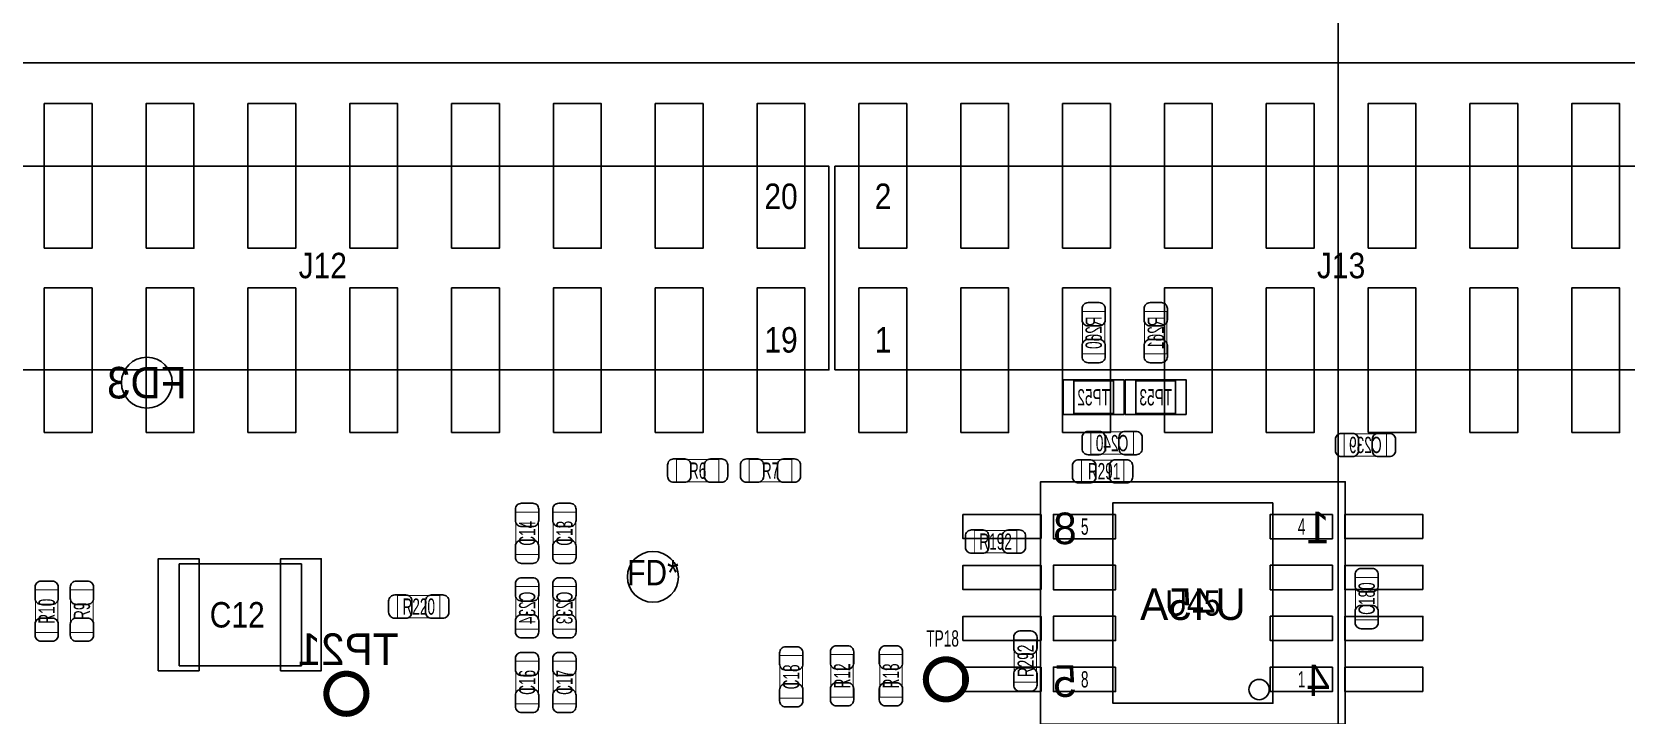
# Model space of a CAD drawing. Extents: x -31 to 174, y -12 to 124.
# Drawn here: x 14.77 to 54.53, y 73.39 to 90.44 of the extents above; entities that cross this region are included whole.
import ezdxf
from ezdxf.enums import TextEntityAlignment as Align

# ---------------------------------------------------------------- set-up
doc = ezdxf.new("R2010")
doc.units = 0
for name, color, linetype in [('BG_DIMENSION', 1, 'CONTINUOUS'), ('BG_OUTLINE', 3, 'CONTINUOUS'), ('PG_ASSEMBLY_BOTTOM', 140, 'CONTINUOUS'), ('PG_ASSEMBLY_TOP', 140, 'CONTINUOUS'), ('PIN_BOTTOM', 2, 'CONTINUOUS'), ('PIN_TOP', 160, 'CONTINUOUS'), ('RD_ASSEMBLY_BOTTOM', 140, 'CONTINUOUS'), ('RD_ASSEMBLY_TOP', 140, 'CONTINUOUS')]:
    doc.layers.add(name, color=color, linetype=linetype)

msp = doc.modelspace()

# ---------------------------------------------------------------- linework, layer by layer
at = {"layer": 'BG_DIMENSION'}
msp.add_lwpolyline([(47.3456, 66.617342), (47.3456, 107.793282)], dxfattribs=at)
at = {"layer": 'BG_OUTLINE'}
msp.add_lwpolyline([(0, 0), (0, 46.233588), (5.526532, 46.233588, 0.413393), (6.522212, 47.232062), (6.522212, 48.731932, 0.414214), (5.522214, 49.73193), (0, 49.73193), (0, 74.98207), (5.522214, 74.98207, 0.414214), (6.522212, 75.982068), (6.522212, 77.481938, 0.413393), (5.526532, 78.480412), (0, 78.480412), (0, 89.662), (150.622, 89.662), (150.622, 0)], format="xyb", close=True, dxfattribs=at)
at = {"layer": 'PG_ASSEMBLY_BOTTOM', "const_width": 0.024892}
for points in [[(40.969692, 82.401918), (41.529508, 82.401918), (41.529508, 83.462114), (40.969692, 83.462114), (40.969692, 82.401918)], [(42.519092, 82.401918), (43.078908, 82.401918), (43.078908, 83.462114), (42.519092, 83.462114), (42.519092, 82.401918)], [(41.179496, 80.457802), (41.179496, 79.897986), (42.239692, 79.897986), (42.239692, 80.457802), (41.179496, 80.457802)], [(48.558196, 79.851504), (48.558196, 80.41132), (47.498, 80.41132), (47.498, 79.851504), (48.558196, 79.851504)], [(26.839164, 75.537822), (27.39898, 75.537822), (27.39898, 76.598018), (26.839164, 76.598018), (26.839164, 75.537822)], [(27.76982, 75.537822), (28.329636, 75.537822), (28.329636, 76.598018), (27.76982, 76.598018), (27.76982, 75.537822)]]:
    msp.add_lwpolyline(points, dxfattribs=at)
at = {"layer": 'PG_ASSEMBLY_BOTTOM'}
for points in [[(42.0116, 80.889094), (40.4876, 80.889094), (40.4876, 81.752694), (42.0116, 81.752694), (42.0116, 80.889094)], [(43.561, 80.889094), (42.037, 80.889094), (42.037, 81.752694), (43.561, 81.752694), (43.561, 80.889094)], [(47.526194, 73.165208), (39.926006, 73.165208), (39.926006, 79.21498), (47.526194, 79.21498), (47.526194, 73.165208)]]:
    msp.add_lwpolyline(points, dxfattribs=at)
at = {"layer": 'PG_ASSEMBLY_BOTTOM', "const_width": 0.151892}
msp.add_lwpolyline([(23.11146, 73.925176, 1), (22.111208, 73.925176, 1), (23.11146, 73.925176)], format="xyb", dxfattribs=at)
at = {"layer": 'PG_ASSEMBLY_TOP'}
for points in [[(9.398, 82.0039), (34.6456, 82.0039), (34.6456, 87.0839), (9.398, 87.0839), (9.398, 82.0039)], [(34.798, 82.0039), (60.0456, 82.0039), (60.0456, 87.0839), (34.798, 87.0839), (34.798, 82.0039)], [(45.72, 78.691994), (41.7322, 78.691994), (41.7322, 73.688194), (45.72, 73.688194), (45.72, 78.691994)]]:
    msp.add_lwpolyline(points, dxfattribs=at)
at = {"layer": 'PG_ASSEMBLY_TOP', "const_width": 0.024892}
for points in [[(30.841696, 79.211932), (30.841696, 79.771748), (31.901892, 79.771748), (31.901892, 79.211932), (30.841696, 79.211932)], [(33.720278, 79.771748), (33.720278, 79.211932), (32.660082, 79.211932), (32.660082, 79.771748), (33.720278, 79.771748)], [(40.943022, 79.192882), (40.943022, 79.752698), (42.003218, 79.752698), (42.003218, 79.192882), (40.943022, 79.192882)], [(26.839164, 78.457806), (27.39898, 78.457806), (27.39898, 77.39761), (26.839164, 77.39761), (26.839164, 78.457806)], [(27.76982, 78.457806), (28.329636, 78.457806), (28.329636, 77.39761), (27.76982, 77.39761), (27.76982, 78.457806)], [(38.273482, 77.441552), (38.273482, 78.001368), (39.333678, 78.001368), (39.333678, 77.441552), (38.273482, 77.441552)], [(48.339248, 75.768962), (47.779432, 75.768962), (47.779432, 76.829158), (48.339248, 76.829158), (48.339248, 75.768962)], [(15.413736, 75.454002), (14.85392, 75.454002), (14.85392, 76.514198), (15.413736, 76.514198), (15.413736, 75.454002)], [(16.292576, 75.454002), (15.73276, 75.454002), (15.73276, 76.514198), (16.292576, 76.514198), (16.292576, 75.454002)], [(24.945086, 76.38034), (24.945086, 75.820524), (23.88489, 75.820524), (23.88489, 76.38034), (24.945086, 76.38034)], [(39.826438, 74.210672), (39.266622, 74.210672), (39.266622, 75.270868), (39.826438, 75.270868), (39.826438, 74.210672)], [(33.985708, 73.815702), (33.425892, 73.815702), (33.425892, 74.875898), (33.985708, 74.875898), (33.985708, 73.815702)], [(35.254946, 73.841102), (34.69513, 73.841102), (34.69513, 74.901298), (35.254946, 74.901298), (35.254946, 73.841102)], [(36.473638, 73.841102), (35.913822, 73.841102), (35.913822, 74.901298), (36.473638, 74.901298), (36.473638, 73.841102)], [(26.839164, 74.73823), (27.39898, 74.73823), (27.39898, 73.678034), (26.839164, 73.678034), (26.839164, 74.73823)], [(27.76982, 74.73823), (28.329636, 74.73823), (28.329636, 73.678034), (27.76982, 73.678034), (27.76982, 74.73823)]]:
    msp.add_lwpolyline(points, dxfattribs=at)
at = {"layer": 'PG_ASSEMBLY_TOP'}
msp.add_lwpolyline([(18.4404, 74.6252), (18.4404, 77.1652), (21.4884, 77.1652), (21.4884, 74.6252)], close=True, dxfattribs=at)
at = {"layer": 'PG_ASSEMBLY_TOP', "const_width": 0.151892}
msp.add_lwpolyline([(38.064186, 74.28484, 1), (37.063934, 74.28484, 1), (38.064186, 74.28484)], format="xyb", dxfattribs=at)
at = {"layer": 'PG_ASSEMBLY_TOP'}
msp.add_lwpolyline([(45.6311, 74.031094, 1), (45.1231, 74.031094, 1), (45.6311, 74.031094)], format="xyb", dxfattribs=at)
at = {"layer": 'PIN_BOTTOM'}
for points in [[(40.959532, 83.531964), (40.959532, 83.252056, 0.414846), (41.109646, 83.101942), (41.389554, 83.101942, 0.414846), (41.539668, 83.252056), (41.539668, 83.531964, 0.414846), (41.389554, 83.682078), (41.109646, 83.682078, 0.414846)], [(42.508932, 83.531964), (42.508932, 83.252056, 0.414846), (42.659046, 83.101942), (42.938954, 83.101942, 0.414846), (43.089068, 83.252056), (43.089068, 83.531964, 0.414846), (42.938954, 83.682078), (42.659046, 83.682078, 0.414846)], [(41.539668, 82.332068), (41.539668, 82.611976, 0.414846), (41.389554, 82.76209), (41.109646, 82.76209, 0.414846), (40.959532, 82.611976), (40.959532, 82.332068, 0.414846), (41.109646, 82.181954), (41.389554, 82.181954, 0.414846)], [(43.089068, 82.332068), (43.089068, 82.611976, 0.414846), (42.938954, 82.76209), (42.659046, 82.76209, 0.414846), (42.508932, 82.611976), (42.508932, 82.332068, 0.414846), (42.659046, 82.181954), (42.938954, 82.181954, 0.414846)], [(41.109646, 79.887826), (41.389554, 79.887826, 0.414846), (41.539668, 80.03794), (41.539668, 80.317848, 0.414846), (41.389554, 80.467962), (41.109646, 80.467962, 0.414846), (40.959532, 80.317848), (40.959532, 80.03794, 0.414846)], [(42.309542, 80.467962), (42.029634, 80.467962, 0.414846), (41.87952, 80.317848), (41.87952, 80.03794, 0.414846), (42.029634, 79.887826), (42.309542, 79.887826, 0.414846), (42.459656, 80.03794), (42.459656, 80.317848, 0.414846)], [(47.42815, 79.841344), (47.708058, 79.841344, 0.414846), (47.858172, 79.991458), (47.858172, 80.271366, 0.414846), (47.708058, 80.42148), (47.42815, 80.42148, 0.414846), (47.278036, 80.271366), (47.278036, 79.991458, 0.414846)], [(48.628046, 80.42148), (48.348138, 80.42148, 0.414846), (48.198024, 80.271366), (48.198024, 79.991458, 0.414846), (48.348138, 79.841344), (48.628046, 79.841344, 0.414846), (48.77816, 79.991458), (48.77816, 80.271366, 0.414846)], [(26.829004, 76.667868), (26.829004, 76.38796, 0.414846), (26.979118, 76.237846), (27.259026, 76.237846, 0.414846), (27.40914, 76.38796), (27.40914, 76.667868, 0.414846), (27.259026, 76.817982), (26.979118, 76.817982, 0.414846)], [(27.75966, 76.667868), (27.75966, 76.38796, 0.414846), (27.909774, 76.237846), (28.189682, 76.237846, 0.414846), (28.339796, 76.38796), (28.339796, 76.667868, 0.414846), (28.189682, 76.817982), (27.909774, 76.817982, 0.414846)], [(27.40914, 75.467972), (27.40914, 75.74788, 0.414846), (27.259026, 75.897994), (26.979118, 75.897994, 0.414846), (26.829004, 75.74788), (26.829004, 75.467972, 0.414846), (26.979118, 75.317858), (27.259026, 75.317858, 0.414846)], [(28.339796, 75.467972), (28.339796, 75.74788, 0.414846), (28.189682, 75.897994), (27.909774, 75.897994, 0.414846), (27.75966, 75.74788), (27.75966, 75.467972, 0.414846), (27.909774, 75.317858), (28.189682, 75.317858, 0.414846)]]:
    msp.add_lwpolyline(points, format="xyb", close=True, dxfattribs=at)
for points in [[(41.7449, 80.914494), (41.7449, 81.727294), (40.7543, 81.727294), (40.7543, 80.914494)], [(43.2943, 80.914494), (43.2943, 81.727294), (42.3037, 81.727294), (42.3037, 80.914494)], [(39.939214, 77.79512), (39.939214, 78.395068), (37.989256, 78.395068), (37.989256, 77.79512)], [(49.463198, 77.79512), (49.463198, 78.395068), (47.51324, 78.395068), (47.51324, 77.79512)], [(39.939214, 76.52512), (39.939214, 77.125068), (37.989256, 77.125068), (37.989256, 76.52512)], [(49.463198, 76.52512), (49.463198, 77.125068), (47.51324, 77.125068), (47.51324, 76.52512)], [(39.939214, 75.25512), (39.939214, 75.855068), (37.989256, 75.855068), (37.989256, 75.25512)], [(49.463198, 75.25512), (49.463198, 75.855068), (47.51324, 75.855068), (47.51324, 75.25512)], [(39.939214, 73.98512), (39.939214, 74.585068), (37.989256, 74.585068), (37.989256, 73.98512)], [(49.463198, 73.98512), (49.463198, 74.585068), (47.51324, 74.585068), (47.51324, 73.98512)]]:
    msp.add_lwpolyline(points, close=True, dxfattribs=at)
for centre, radius in [((17.63395, 81.68513), 0.635), ((22.611334, 73.925176), 0.4953)]:
    msp.add_circle(centre, radius, dxfattribs=at)
at = {"layer": 'PIN_TOP'}
for points in [[(15.0749, 85.0392), (15.0749, 88.646), (16.2687, 88.646), (16.2687, 85.0392)], [(17.6149, 85.0392), (17.6149, 88.646), (18.8087, 88.646), (18.8087, 85.0392)], [(20.1549, 85.0392), (20.1549, 88.646), (21.3487, 88.646), (21.3487, 85.0392)], [(22.6949, 85.0392), (22.6949, 88.646), (23.8887, 88.646), (23.8887, 85.0392)], [(25.2349, 85.0392), (25.2349, 88.646), (26.4287, 88.646), (26.4287, 85.0392)], [(27.7749, 85.0392), (27.7749, 88.646), (28.9687, 88.646), (28.9687, 85.0392)], [(30.3149, 85.0392), (30.3149, 88.646), (31.5087, 88.646), (31.5087, 85.0392)], [(32.8549, 85.0392), (32.8549, 88.646), (34.0487, 88.646), (34.0487, 85.0392)], [(35.3949, 85.0392), (35.3949, 88.646), (36.5887, 88.646), (36.5887, 85.0392)], [(37.9349, 85.0392), (37.9349, 88.646), (39.1287, 88.646), (39.1287, 85.0392)], [(40.4749, 85.0392), (40.4749, 88.646), (41.6687, 88.646), (41.6687, 85.0392)], [(43.0149, 85.0392), (43.0149, 88.646), (44.2087, 88.646), (44.2087, 85.0392)], [(45.5549, 85.0392), (45.5549, 88.646), (46.7487, 88.646), (46.7487, 85.0392)], [(48.0949, 85.0392), (48.0949, 88.646), (49.2887, 88.646), (49.2887, 85.0392)], [(50.6349, 85.0392), (50.6349, 88.646), (51.8287, 88.646), (51.8287, 85.0392)], [(53.1749, 85.0392), (53.1749, 88.646), (54.3687, 88.646), (54.3687, 85.0392)], [(15.0749, 80.4418), (15.0749, 84.0486), (16.2687, 84.0486), (16.2687, 80.4418)], [(17.6149, 80.4418), (17.6149, 84.0486), (18.8087, 84.0486), (18.8087, 80.4418)], [(20.1549, 80.4418), (20.1549, 84.0486), (21.3487, 84.0486), (21.3487, 80.4418)], [(22.6949, 80.4418), (22.6949, 84.0486), (23.8887, 84.0486), (23.8887, 80.4418)], [(25.2349, 80.4418), (25.2349, 84.0486), (26.4287, 84.0486), (26.4287, 80.4418)], [(27.7749, 80.4418), (27.7749, 84.0486), (28.9687, 84.0486), (28.9687, 80.4418)], [(30.3149, 80.4418), (30.3149, 84.0486), (31.5087, 84.0486), (31.5087, 80.4418)], [(32.8549, 80.4418), (32.8549, 84.0486), (34.0487, 84.0486), (34.0487, 80.4418)], [(35.3949, 80.4418), (35.3949, 84.0486), (36.5887, 84.0486), (36.5887, 80.4418)], [(37.9349, 80.4418), (37.9349, 84.0486), (39.1287, 84.0486), (39.1287, 80.4418)], [(40.4749, 80.4418), (40.4749, 84.0486), (41.6687, 84.0486), (41.6687, 80.4418)], [(43.0149, 80.4418), (43.0149, 84.0486), (44.2087, 84.0486), (44.2087, 80.4418)], [(45.5549, 80.4418), (45.5549, 84.0486), (46.7487, 84.0486), (46.7487, 80.4418)], [(48.0949, 80.4418), (48.0949, 84.0486), (49.2887, 84.0486), (49.2887, 80.4418)], [(50.6349, 80.4418), (50.6349, 84.0486), (51.8287, 84.0486), (51.8287, 80.4418)], [(53.1749, 80.4418), (53.1749, 84.0486), (54.3687, 84.0486), (54.3687, 80.4418)], [(41.7957, 78.399894), (41.7957, 77.790294), (40.2463, 77.790294), (40.2463, 78.399894)], [(47.2059, 78.399894), (47.2059, 77.790294), (45.6565, 77.790294), (45.6565, 78.399894)], [(17.9197, 74.4982), (17.9197, 77.2922), (18.9357, 77.2922), (18.9357, 74.4982)], [(20.9677, 74.4982), (20.9677, 77.2922), (21.9837, 77.2922), (21.9837, 74.4982)], [(41.7957, 77.129894), (41.7957, 76.520294), (40.2463, 76.520294), (40.2463, 77.129894)], [(47.2059, 77.129894), (47.2059, 76.520294), (45.6565, 76.520294), (45.6565, 77.129894)], [(41.7957, 75.859894), (41.7957, 75.250294), (40.2463, 75.250294), (40.2463, 75.859894)], [(47.2059, 75.859894), (47.2059, 75.250294), (45.6565, 75.250294), (45.6565, 75.859894)], [(41.7957, 74.589894), (41.7957, 73.980294), (40.2463, 73.980294), (40.2463, 74.589894)], [(47.2059, 74.589894), (47.2059, 73.980294), (45.6565, 73.980294), (45.6565, 74.589894)]]:
    msp.add_lwpolyline(points, close=True, dxfattribs=at)
for points in [[(30.771846, 79.781908), (31.051754, 79.781908, -0.414846), (31.201868, 79.631794), (31.201868, 79.351886, -0.414846), (31.051754, 79.201772), (30.771846, 79.201772, -0.414846), (30.621732, 79.351886), (30.621732, 79.631794, -0.414846)], [(31.971742, 79.201772), (31.691834, 79.201772, -0.414846), (31.54172, 79.351886), (31.54172, 79.631794, -0.414846), (31.691834, 79.781908), (31.971742, 79.781908, -0.414846), (32.121856, 79.631794), (32.121856, 79.351886, -0.414846)], [(32.590232, 79.781908), (32.87014, 79.781908, -0.414846), (33.020254, 79.631794), (33.020254, 79.351886, -0.414846), (32.87014, 79.201772), (32.590232, 79.201772, -0.414846), (32.440118, 79.351886), (32.440118, 79.631794, -0.414846)], [(33.790128, 79.201772), (33.51022, 79.201772, -0.414846), (33.360106, 79.351886), (33.360106, 79.631794, -0.414846), (33.51022, 79.781908), (33.790128, 79.781908, -0.414846), (33.940242, 79.631794), (33.940242, 79.351886, -0.414846)], [(40.873172, 79.762858), (41.15308, 79.762858, -0.414846), (41.303194, 79.612744), (41.303194, 79.332836, -0.414846), (41.15308, 79.182722), (40.873172, 79.182722, -0.414846), (40.723058, 79.332836), (40.723058, 79.612744, -0.414846)], [(42.073068, 79.182722), (41.79316, 79.182722, -0.414846), (41.643046, 79.332836), (41.643046, 79.612744, -0.414846), (41.79316, 79.762858), (42.073068, 79.762858, -0.414846), (42.223182, 79.612744), (42.223182, 79.332836, -0.414846)], [(27.40914, 78.527656), (27.40914, 78.247748, -0.414846), (27.259026, 78.097634), (26.979118, 78.097634, -0.414846), (26.829004, 78.247748), (26.829004, 78.527656, -0.414846), (26.979118, 78.67777), (27.259026, 78.67777, -0.414846)], [(28.339796, 78.527656), (28.339796, 78.247748, -0.414846), (28.189682, 78.097634), (27.909774, 78.097634, -0.414846), (27.75966, 78.247748), (27.75966, 78.527656, -0.414846), (27.909774, 78.67777), (28.189682, 78.67777, -0.414846)], [(38.203632, 78.011528), (38.48354, 78.011528, -0.414846), (38.633654, 77.861414), (38.633654, 77.581506, -0.414846), (38.48354, 77.431392), (38.203632, 77.431392, -0.414846), (38.053518, 77.581506), (38.053518, 77.861414, -0.414846)], [(39.403528, 77.431392), (39.12362, 77.431392, -0.414846), (38.973506, 77.581506), (38.973506, 77.861414, -0.414846), (39.12362, 78.011528), (39.403528, 78.011528, -0.414846), (39.553642, 77.861414), (39.553642, 77.581506, -0.414846)], [(26.829004, 77.32776), (26.829004, 77.607668, -0.414846), (26.979118, 77.757782), (27.259026, 77.757782, -0.414846), (27.40914, 77.607668), (27.40914, 77.32776, -0.414846), (27.259026, 77.177646), (26.979118, 77.177646, -0.414846)], [(27.75966, 77.32776), (27.75966, 77.607668, -0.414846), (27.909774, 77.757782), (28.189682, 77.757782, -0.414846), (28.339796, 77.607668), (28.339796, 77.32776, -0.414846), (28.189682, 77.177646), (27.909774, 77.177646, -0.414846)], [(48.349408, 76.899008), (48.349408, 76.6191, -0.414846), (48.199294, 76.468986), (47.919386, 76.468986, -0.414846), (47.769272, 76.6191), (47.769272, 76.899008, -0.414846), (47.919386, 77.049122), (48.199294, 77.049122, -0.414846)], [(15.423896, 76.584048), (15.423896, 76.30414, -0.414846), (15.273782, 76.154026), (14.993874, 76.154026, -0.414846), (14.84376, 76.30414), (14.84376, 76.584048, -0.414846), (14.993874, 76.734162), (15.273782, 76.734162, -0.414846)], [(16.302736, 76.584048), (16.302736, 76.30414, -0.414846), (16.152622, 76.154026), (15.872714, 76.154026, -0.414846), (15.7226, 76.30414), (15.7226, 76.584048, -0.414846), (15.872714, 76.734162), (16.152622, 76.734162, -0.414846)], [(23.81504, 76.3905), (24.094948, 76.3905, -0.414846), (24.245062, 76.240386), (24.245062, 75.960478, -0.414846), (24.094948, 75.810364), (23.81504, 75.810364, -0.414846), (23.664926, 75.960478), (23.664926, 76.240386, -0.414846)], [(25.014936, 75.810364), (24.735028, 75.810364, -0.414846), (24.584914, 75.960478), (24.584914, 76.240386, -0.414846), (24.735028, 76.3905), (25.014936, 76.3905, -0.414846), (25.16505, 76.240386), (25.16505, 75.960478, -0.414846)], [(47.769272, 75.699112), (47.769272, 75.97902, -0.414846), (47.919386, 76.129134), (48.199294, 76.129134, -0.414846), (48.349408, 75.97902), (48.349408, 75.699112, -0.414846), (48.199294, 75.548998), (47.919386, 75.548998, -0.414846)], [(14.84376, 75.384152), (14.84376, 75.66406, -0.414846), (14.993874, 75.814174), (15.273782, 75.814174, -0.414846), (15.423896, 75.66406), (15.423896, 75.384152, -0.414846), (15.273782, 75.234038), (14.993874, 75.234038, -0.414846)], [(15.7226, 75.384152), (15.7226, 75.66406, -0.414846), (15.872714, 75.814174), (16.152622, 75.814174, -0.414846), (16.302736, 75.66406), (16.302736, 75.384152, -0.414846), (16.152622, 75.234038), (15.872714, 75.234038, -0.414846)], [(39.836598, 75.340718), (39.836598, 75.06081, -0.414846), (39.686484, 74.910696), (39.406576, 74.910696, -0.414846), (39.256462, 75.06081), (39.256462, 75.340718, -0.414846), (39.406576, 75.490832), (39.686484, 75.490832, -0.414846)], [(27.40914, 74.80808), (27.40914, 74.528172, -0.414846), (27.259026, 74.378058), (26.979118, 74.378058, -0.414846), (26.829004, 74.528172), (26.829004, 74.80808, -0.414846), (26.979118, 74.958194), (27.259026, 74.958194, -0.414846)], [(28.339796, 74.80808), (28.339796, 74.528172, -0.414846), (28.189682, 74.378058), (27.909774, 74.378058, -0.414846), (27.75966, 74.528172), (27.75966, 74.80808, -0.414846), (27.909774, 74.958194), (28.189682, 74.958194, -0.414846)], [(33.995868, 74.945748), (33.995868, 74.66584, -0.414846), (33.845754, 74.515726), (33.565846, 74.515726, -0.414846), (33.415732, 74.66584), (33.415732, 74.945748, -0.414846), (33.565846, 75.095862), (33.845754, 75.095862, -0.414846)], [(35.265106, 74.971148), (35.265106, 74.69124, -0.414846), (35.114992, 74.541126), (34.835084, 74.541126, -0.414846), (34.68497, 74.69124), (34.68497, 74.971148, -0.414846), (34.835084, 75.121262), (35.114992, 75.121262, -0.414846)], [(36.483798, 74.971148), (36.483798, 74.69124, -0.414846), (36.333684, 74.541126), (36.053776, 74.541126, -0.414846), (35.903662, 74.69124), (35.903662, 74.971148, -0.414846), (36.053776, 75.121262), (36.333684, 75.121262, -0.414846)], [(39.256462, 74.140822), (39.256462, 74.42073, -0.414846), (39.406576, 74.570844), (39.686484, 74.570844, -0.414846), (39.836598, 74.42073), (39.836598, 74.140822, -0.414846), (39.686484, 73.990708), (39.406576, 73.990708, -0.414846)], [(26.829004, 73.608184), (26.829004, 73.888092, -0.414846), (26.979118, 74.038206), (27.259026, 74.038206, -0.414846), (27.40914, 73.888092), (27.40914, 73.608184, -0.414846), (27.259026, 73.45807), (26.979118, 73.45807, -0.414846)], [(27.75966, 73.608184), (27.75966, 73.888092, -0.414846), (27.909774, 74.038206), (28.189682, 74.038206, -0.414846), (28.339796, 73.888092), (28.339796, 73.608184, -0.414846), (28.189682, 73.45807), (27.909774, 73.45807, -0.414846)], [(33.415732, 73.745852), (33.415732, 74.02576, -0.414846), (33.565846, 74.175874), (33.845754, 74.175874, -0.414846), (33.995868, 74.02576), (33.995868, 73.745852, -0.414846), (33.845754, 73.595738), (33.565846, 73.595738, -0.414846)], [(34.68497, 73.771252), (34.68497, 74.05116, -0.414846), (34.835084, 74.201274), (35.114992, 74.201274, -0.414846), (35.265106, 74.05116), (35.265106, 73.771252, -0.414846), (35.114992, 73.621138), (34.835084, 73.621138, -0.414846)], [(35.903662, 73.771252), (35.903662, 74.05116, -0.414846), (36.053776, 74.201274), (36.333684, 74.201274, -0.414846), (36.483798, 74.05116), (36.483798, 73.771252, -0.414846), (36.333684, 73.621138), (36.053776, 73.621138, -0.414846)]]:
    msp.add_lwpolyline(points, format="xyb", close=True, dxfattribs=at)
for centre, radius in [((30.25648, 76.84135), 0.635), ((37.56406, 74.28484), 0.4953)]:
    msp.add_circle(centre, radius, dxfattribs=at)

# ---------------------------------------------------------------- texts
at = {"layer": 'PG_ASSEMBLY_BOTTOM', "text_generation_flag": 2}
for s, p in [('8', (40.825674, 77.656944)), ('1', (47.140368, 77.677264)), ('5', (40.825674, 73.846944)), ('4', (47.140368, 73.867264))]:
    msp.add_text(s, height=0.7874, dxfattribs=at).set_placement(p)
at = {"layer": 'PG_ASSEMBLY_TOP', "width": 0.88}
for s, p in [('20', (33.4518, 86.0171)), ('19', (33.4518, 82.4357))]:
    msp.add_text(s, height=0.635, dxfattribs=at).set_placement(p, align=Align.CENTER)
at = {"layer": 'PG_ASSEMBLY_TOP'}
for s, height, width, p in [('2', 0.635, 0.88, (35.7886, 86.0171)), ('1', 0.635, 0.88, (35.7886, 82.4357)), ('5', 0.4064, 0.625, (40.9321, 77.891894)), ('4', 0.4064, 0.625, (46.3423, 77.891894)), ('8', 0.4064, 0.625, (40.9321, 74.081894)), ('1', 0.4064, 0.625, (46.3423, 74.081894))]:
    msp.add_text(s, height=height, dxfattribs=dict(at, width=width)).set_placement(p)
at = {"layer": 'RD_ASSEMBLY_BOTTOM', "text_generation_flag": 2, "width": 0.625}
for s, p in [('R260', (41.4528, 82.932016)), ('R261', (43.0022, 82.932016)), ('C234', (27.322272, 76.06792)), ('C233', (28.252928, 76.06792))]:
    msp.add_text(s, height=0.4064, rotation=90, dxfattribs=at).set_placement(p, align=Align.CENTER)
at = {"layer": 'RD_ASSEMBLY_BOTTOM', "text_generation_flag": 2}
for s, p in [('FD3', (17.63395, 81.29143)), ('U45A', (43.7261, 75.766676))]:
    msp.add_text(s, height=0.7874, dxfattribs=at).set_placement(p, align=Align.CENTER)
at = {"layer": 'RD_ASSEMBLY_BOTTOM', "text_generation_flag": 2, "width": 0.625}
for s, p in [('TP52', (41.2496, 81.117694)), ('TP53', (42.799, 81.117694)), ('C240', (41.709594, 79.974694)), ('C239', (48.028098, 79.928212))]:
    msp.add_text(s, height=0.4064, dxfattribs=at).set_placement(p, align=Align.CENTER)
at = {"layer": 'RD_ASSEMBLY_BOTTOM', "text_generation_flag": 2}
msp.add_text('TP21', height=0.7874, dxfattribs=at).set_placement((23.91156, 74.64298))
at = {"layer": 'RD_ASSEMBLY_TOP'}
for s, height, width, p in [('J12', 0.635, 0.88, (22.0218, 84.2899)), ('J13', 0.635, 0.88, (47.4218, 84.2899)), ('R6', 0.4064, 0.625, (31.371794, 79.28864)), ('R7', 0.4064, 0.625, (33.19018, 79.28864)), ('R291', 0.4064, 0.625, (41.50995, 79.27467)), ('R192', 0.4064, 0.625, (38.80358, 77.51826)), ('FD*', 0.635, 0.88, (30.25648, 76.629768)), ('U45', 0.635, 0.88, (43.7261, 75.872594)), ('R220', 0.4064, 0.625, (24.414988, 75.897232))]:
    msp.add_text(s, height=height, dxfattribs=dict(at, width=width)).set_placement(p, align=Align.CENTER)
at = {"layer": 'RD_ASSEMBLY_TOP', "width": 0.625}
for s, p in [('C14', (27.322272, 77.927708)), ('C13', (28.252928, 77.927708)), ('C180', (48.26254, 76.29906)), ('R10', (15.337028, 75.9841)), ('R9', (16.215868, 75.9841)), ('R292', (39.75735, 74.74458)), ('C16', (27.322272, 74.208132)), ('C17', (28.252928, 74.208132)), ('C18', (33.909, 74.3458)), ('R12', (35.178238, 74.3712)), ('R13', (36.39693, 74.3712))]:
    msp.add_text(s, height=0.4064, rotation=90, dxfattribs=at).set_placement(p, align=Align.CENTER)
at = {"layer": 'RD_ASSEMBLY_TOP'}
for s, height, width, p in [('C12', 0.635, 0.88, (19.2024, 75.5777)), ('TP18', 0.4064, 0.625, (37.076634, 75.101704))]:
    msp.add_text(s, height=height, dxfattribs=dict(at, width=width)).set_placement(p)

doc.saveas('drawing.dxf')
